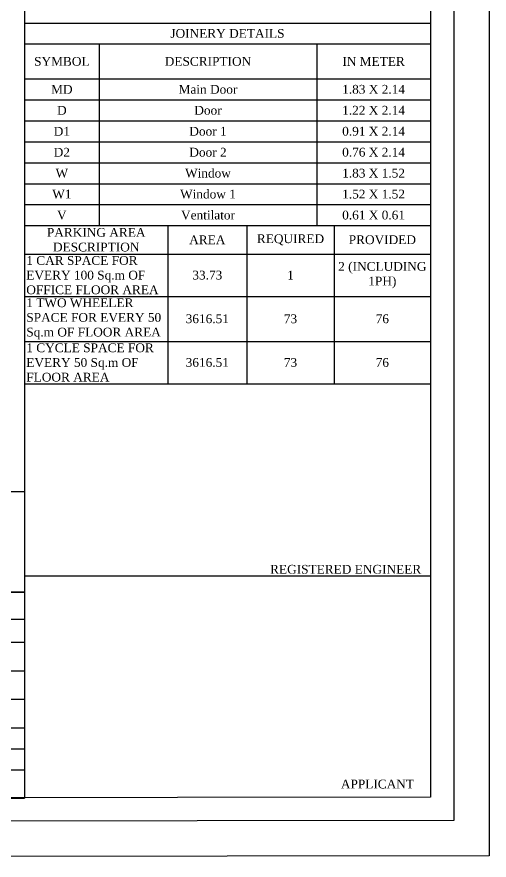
# Model space of a CAD drawing. Header units: metres. Extents: x 2292 to 2697, y 2134 to 2248.
# Drawn here: x 2657.3 to 2697.5, y 2136 to 2207.8 of the extents above; entities that cross this region are included whole.
import ezdxf

# ---------------------------------------------------------------- set-up
doc = ezdxf.new("R2010")
doc.units = ezdxf.units.M
doc.styles.get("Standard").update_dxf_attribs({"font": 'arial.ttf'})
doc.styles.add('TIMES NEW ROMAN', font='times.ttf')

# ---------------------------------------------------------------- blocks, each defined once
blk = doc.blocks.new('*T305')
at = {"color": 0, "linetype": 'ByBlock', "lineweight": -2}
for p, q in [((0, 0), (34.576, 0)), ((0, 0), (0, -13.476)), ((12.217, 0), (12.217, -13.476)), ((18.929, 0), (18.929, -13.476)), ((26.386, 0), (26.386, -13.476)), ((34.576, 0), (34.576, -13.476)), ((0, -2.419), (34.576, -2.419)), ((0, -6.031), (34.576, -6.031)), ((0, -9.864), (34.576, -9.864)), ((0, -13.476), (34.576, -13.476))]:
    blk.add_line(p, q, dxfattribs=at)
at = {"color": 0, "char_height": 0.75, "style": 'TIMES NEW ROMAN'}
for s, insert, width, attachment_point in [('PARKING AREA DESCRIPTION', (6.109, -1.209), 11.84664, 5), ('AREA', (15.573, -1.209), 6.3413, 5), ('REQUIRED', (22.658, -1.209), 7.08557, 5), ('PROVIDED', (30.481, -1.209), 7.81933, 5), ('1 CAR SPACE FOR EVERY 100 Sq.m OF OFFICE FLOOR AREA', (0.157, -4.225), 11.90337, 4), ('33.73', (15.573, -4.225), 6.42187, 5), ('1 TWO WHEELER SPACE FOR EVERY 50 Sq.m OF FLOOR AREA', (0.157, -7.947), 11.90337, 4), ('3616.51', (15.573, -7.947), 6.42187, 5), ('1 CYCLE SPACE FOR EVERY 50 Sq.m OF FLOOR AREA', (0.157, -11.67), 11.90337, 4), ('3616.51', (15.573, -11.67), 6.42187, 5)]:
    blk.add_mtext(s, dxfattribs=dict(at, insert=insert, width=width, attachment_point=attachment_point))
at = {"char_height": 0.75, "attachment_point": 5, "style": 'TIMES NEW ROMAN'}
for s, insert, width in [('2 (INCLUDING 1PH)', (30.481, -4.225), 7.63397), ('1', (22.658, -4.225), 6.90021), ('73', (22.658, -7.947), 6.90021), ('76', (30.481, -7.947), 7.63397), ('73', (22.658, -11.67), 6.90021), ('76', (30.481, -11.67), 7.63397)]:
    blk.add_mtext(s, dxfattribs=dict(at, insert=insert, width=width))
blk = doc.blocks.new('*T306')
at = {"color": 0, "linetype": 'ByBlock', "lineweight": -2}
for p, q in [((0, 0), (34.576, 0)), ((0, 0), (0, -17.272)), ((34.576, 0), (34.576, -17.272)), ((0, -1.787), (34.576, -1.787)), ((6.365, -1.787), (6.365, -17.272)), ((24.895, -1.787), (24.895, -17.272)), ((0, -4.765), (34.576, -4.765)), ((0, -6.551), (34.576, -6.551)), ((0, -8.338), (34.576, -8.338)), ((0, -10.125), (34.576, -10.125)), ((0, -11.912), (34.576, -11.912)), ((0, -13.698), (34.576, -13.698)), ((0, -15.485), (34.576, -15.485)), ((0, -17.272), (34.576, -17.272))]:
    blk.add_line(p, q, dxfattribs=at)
at = {"color": 0, "insert": (17.288, -0.893), "char_height": 0.75, "width": 33.96051, "attachment_point": 5}
blk.add_mtext('{\\fTimes New Roman|b0|i0|c0|p18;JOINERY DETAILS}', dxfattribs=at)
at = {"color": 0, "char_height": 0.75, "attachment_point": 5, "style": 'TIMES NEW ROMAN'}
for s, insert, width in [('SYMBOL', (3.183, -3.276), 5.75009), ('DESCRIPTION', (15.63, -3.276), 17.91412), ('{\\fTimes New Roman|b0|i0|c0|p18;IN METER}', (29.735, -3.276), 9.0658), ('MD', (3.183, -5.658), 5.75009), ('Main Door ', (15.63, -5.658), 17.91412), ('1.83 X 2.14', (29.735, -5.658), 9.0658), ('{\\fTimes New Roman|b0|i0|c0|p18;D}', (3.183, -7.445), 5.75009), ('Door ', (15.63, -7.445), 17.91412), ('1.22 X 2.14', (29.735, -7.445), 9.0658), ('{\\fTimes New Roman|b0|i0|c0|p18;D1}', (3.183, -9.232), 5.75009), ('Door 1', (15.63, -9.232), 17.91412), ('0.91 X 2.14', (29.735, -9.232), 9.0658), ('D2', (3.183, -11.018), 5.75009), ('Door 2', (15.63, -11.018), 17.91412), ('0.76 X 2.14', (29.735, -11.018), 9.0658), ('W', (3.183, -12.805), 5.75009), ('Window ', (15.63, -12.805), 17.91412), ('1.83 X 1.52', (29.735, -12.805), 9.0658), ('W1', (3.183, -14.592), 5.75009), ('Window 1', (15.63, -14.592), 17.91412), ('1.52 X 1.52', (29.735, -14.592), 9.0658), ('{\\fTimes New Roman|b0|i0|c0|p18;V}', (3.183, -16.379), 5.75009), ('Ventilator', (15.63, -16.379), 17.91412), ('0.61 X 0.61', (29.735, -16.379), 9.0658)]:
    blk.add_mtext(s, dxfattribs=dict(at, insert=insert, width=width))
blk = doc.blocks.new('*T307')
at = {"color": 0, "linetype": 'ByBlock', "lineweight": -2}
for p, q in [((0, 0), (37.996, 0)), ((0, 0), (0, -17.568)), ((37.996, 0), (37.996, -17.568)), ((0, -2.291), (37.996, -2.291)), ((15.886, -2.291), (15.886, -17.568)), ((22.433, -2.291), (22.433, -17.568)), ((29.247, -2.291), (29.247, -17.568)), ((0, -4.273), (37.996, -4.273)), ((0, -6.701), (37.996, -6.701)), ((0, -9.129), (37.996, -9.129)), ((0, -11.557), (37.996, -11.557)), ((0, -13.352), (37.996, -13.352)), ((0, -15.148), (37.996, -15.148)), ((0, -17.568), (37.996, -17.568))]:
    blk.add_line(p, q, dxfattribs=at)
at = {"color": 0, "attachment_point": 5, "style": 'TIMES NEW ROMAN'}
for s, insert, char_height, width in [('MACHINERY DETAILS', (18.998, -1.145), 0.82598, 37.12125), ('Name', (7.943, -3.282), 0.826, 15.01197), ('Numbers', (19.16, -3.282), 0.826, 5.67231), ('Hp', (25.84, -3.282), 0.826, 5.93937), ('Total', (33.621, -3.282), 0.826, 7.87421), ('Singer Machine - S', (7.943, -5.487), 0.82598, 14.57474), ('26', (19.16, -5.487), 0.826, 5.23508), ('0.50', (25.84, -5.487), 0.826, 5.50213), ('13', (33.621, -5.487), 0.826, 7.43698), ('Fushing Machine -  F.M', (7.943, -7.915), 0.82598, 14.57474), ('8', (19.16, -7.915), 0.826, 5.23508), ('1.00', (25.84, -7.915), 0.826, 5.50213), ('8.00', (33.621, -7.915), 0.826, 7.43698), ('Ironing Table - I.T', (7.943, -10.343), 0.82598, 14.57474), ('4', (19.16, -10.343), 0.826, 5.23508), ('1.50', (25.84, -10.343), 0.826, 5.50213), ('6.00', (33.621, -10.343), 0.826, 7.43698), ('RIP Cutting Machine - R. C.M', (7.943, -12.455), 0.675, 15.00396), ('6', (19.16, -12.455), 0.675, 5.6643), ('0.25', (25.84, -12.455), 0.675, 5.93136), ('1.50', (33.621, -12.455), 0.675, 7.86621), ('Cutting Machine -  C.M', (7.943, -14.25), 0.675, 15.00396), ('6', (19.16, -14.25), 0.675, 5.6643), ('0.25', (25.84, -14.25), 0.675, 5.93136), ('1.50', (33.621, -14.25), 0.675, 7.86621), ('TOTAL', (7.943, -16.358), 0.826, 14.57474), ('30.00', (33.621, -16.358), 0.826, 7.43698)]:
    blk.add_mtext(s, dxfattribs=dict(at, insert=insert, char_height=char_height, width=width))

msp = doc.modelspace()

# ---------------------------------------------------------------- linework, layer by layer
msp.add_line((2657.91785, 2242.875), (2657.91785, 2141.275))
at = {"ltscale": 10}
msp.add_line((2692.4936, 2160.14994), (2657.91785, 2160.14994), dxfattribs=at)
for points in [[(2407.44008, 2247.55212), (2697.4936, 2247.92048), (2697.4936, 2136.32048), (2407.44008, 2135.95212)], [(2410.44008, 2244.55212), (2694.4936, 2244.92048), (2694.4936, 2139.32048), (2410.44008, 2138.95212)], [(2412.44008, 2242.55212), (2692.4936, 2242.92048), (2692.4936, 2141.32048), (2412.44008, 2140.95212)]]:
    msp.add_lwpolyline(points, close=True)
at = {"ltscale": 5}
msp.add_lwpolyline([(2640.21067, 2167.38774), (2657.9191, 2167.38774), (2657.9191, 2158.7926), (2640.21067, 2158.7926)], close=True, dxfattribs=at)

# ---------------------------------------------------------------- block references
for name, p in [('*T306', (2657.91785, 2207.31218)), ('*T305', (2657.91785, 2190.04028)), ('*T307', (2619.9234, 2158.7926))]:
    msp.add_blockref(name, p)

# ---------------------------------------------------------------- texts
at = {"char_height": 0.75, "attachment_point": 1, "style": 'TIMES NEW ROMAN'}
for s, width, insert in [('REGISTERED ENGINEER', 17.3176737, (2678.84035, 2161.12049)), ('APPLICANT', 6.4577218, (2684.86564, 2142.81286))]:
    msp.add_mtext_dynamic_manual_height_columns(s, width=width, gutter_width=0.80859, heights=[0], dxfattribs=dict(at, insert=insert))

doc.saveas('drawing.dxf')
